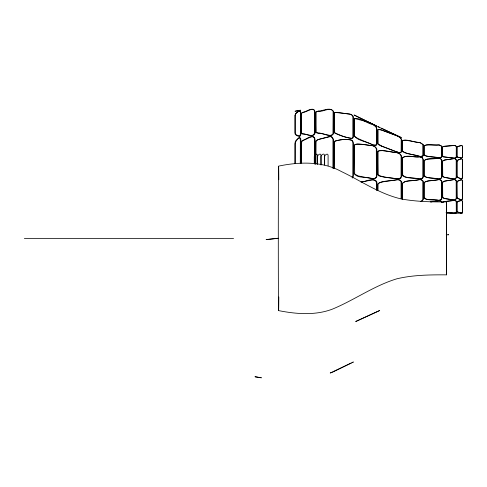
<?xml version="1.0" encoding="UTF-8"?>
<svg xmlns="http://www.w3.org/2000/svg" width="487" height="487" viewBox="0 0 487 487"><rect width="100%" height="100%" fill="white"/><g stroke="black" fill="none" stroke-linecap="round" stroke-linejoin="round"><path stroke-width="0.73" d="M294.775 163.498L294.842 144.006L295.365 141.346A2.697 2.52 -31.6 0 1 295.761 140.78L299.42 137.2L300.29 139.58A13.959 13.046 -31.6 0 1 300.333 140.627L300.296 163.595M314.505 163.973L314.541 139.757C314.334 132.166 305.069 140.037 301.776 141.078A3.147 2.977 -20 0 0 301.313 141.717L300.856 143.793L300.747 163.242M332.919 168.447L332.962 140A4.736 4.499 4.1 0 0 332.828 138.935L331.665 137.005L330.028 136.366L318.346 139.452L316.367 140.506A3.068 2.916 4.1 0 0 315.704 141.431L315.266 164.095M376.889 190.289L376.895 182.54A2.21 1.881 -57.9 0 0 376.725 181.736L376.53 181.365M401.446 198.739L401.465 181.724L400.576 180.494A7.147 6.142 -56.8 0 0 397.569 179.77L381.881 181.992A8.316 7.147 -56.8 0 0 379.385 182.759L378.362 183.66A1.704 1.461 -56.8 0 0 377.973 184.786L378.015 190.18M441.794 202.415L441.447 201.259L439.481 200.778A4.608 2.703 -5.9 0 0 438.61 200.772L430.593 201.892M333.796 168.405L334.295 141.808A2.721 2.49 42.3 0 1 334.794 141.163C340.005 139.538 346.781 138.789 351.961 140.286A3.866 3.531 43.1 0 1 353.361 143.263L353.404 175.515A3.872 3.537 43.1 0 1 352.253 178.047M377.644 190.198L377.748 184.281A1.631 1.412 -56.4 0 1 378.089 183.605C383.646 180.269 390.939 181.109 397.161 179.606M402.183 199.457L402.317 183.611C405.951 179.113 414.218 181.371 419.459 179.557A6.538 6.027 -39.4 0 1 420.488 179.642L421.145 179.8M278.619 166.11C299.438 161.775 322.364 161.051 341.533 171.613C361.257 181 379.823 194.076 401.404 198.982C416.257 201.655 431.403 202.05 446.457 201.874L446.457 274.851C429.857 274.778 413.006 274.942 396.771 278.826C373.925 285.759 354.317 300.108 332.365 309.148C315.241 315.649 296.236 314.085 278.619 310.615M442.738 202.233L444.467 201.575L453.908 200.437A2.794 1.644 -1.3 0 1 455.004 200.553L456.118 201.161A1.467 0.858 -1.3 0 1 456.222 201.478L456.289 211.93A1.467 0.858 -1.3 0 1 456.185 212.253L455.083 212.898A2.794 1.644 -1.3 0 1 453.981 213.05L446.433 212.466M400.801 178.035L401.471 176.854L401.44 156.047L400.545 154.446M400.186 178.09L401.081 176.744L401.111 155.937L400.442 154.562A6.842 5.905 56.4 0 0 397.197 152.766M376.086 144.962L376.287 144.797A2.21 1.169 31 0 0 376.463 144.353L376.561 127.929C372.129 121.549 361.567 120.764 354.688 118.444A2.173 1.151 31 0 0 354.274 118.718L353.848 135.404C357.762 141.242 366.967 141.273 372.695 144.889M352.326 362.529L353.379 361.993L330.235 373.005L332.25 372.33M351.316 363.028L332.846 372.038M378.825 310.913L379.683 310.499L355.699 321.523L378.302 311.163M425.461 181.59L424.299 182.491A1.187 1.126 -16.2 0 0 424.165 183.015L424.287 197.643C427.397 201.368 434.465 198.927 438.872 200.364A4.608 4.365 -16.2 0 0 439.743 200.242L441.137 199.609L441.794 198.641L441.837 181.377L441.161 180.269L439.451 179.618A4.608 4.371 -14.8 0 0 438.58 179.539L425.401 181.56M317.195 111.365L316.952 111.468A3.537 2.076 2 0 0 315.893 112.351L316.233 132.032A3.068 1.802 2 0 0 316.891 132.622L330.563 135.538L332.201 135.185L333.358 134.022A4.736 2.782 2 0 0 333.485 133.371L333.352 111.73A4.736 2.782 2 0 0 333.218 111.073C329.559 106.55 322.102 111.468 317.244 111.346M421.115 201.435L422.631 200.528L423.203 199.603L423.246 181.481L422.661 180.464L421.103 179.782M420.835 201.338L422.351 200.431L422.923 199.506L422.917 181.389L422.32 180.367L420.805 179.703A6.538 6.008 -40.3 0 0 419.806 179.654L405.275 181.554L402.682 182.984A1.284 1.181 -40.3 0 0 402.524 183.593L402.658 199.414M335.36 112.424L335.135 112.497A3.123 1.759 19.6 0 0 334.466 112.954L334.119 113.781L334.094 132.33A3.123 1.765 19.2 0 0 334.77 133.097C339.956 135.532 345.837 137.602 351.462 138.326A3.866 2.192 19.2 0 0 352.874 136.884L352.996 116.953A3.872 2.192 19.2 0 0 351.602 114.871L350.786 114.378M295 111.231L299.584 110.372M361.445 181.84C365.774 182.065 374.15 176.458 376.402 182.4L376.414 190.149M360.928 182.041L373.158 179.837M300.516 110.202L299.767 110.342M299.779 110.372L295.481 111.17M299.858 110.324L300.296 110.245M335.397 112.46L349.849 114.019L351.809 114.975A3.866 2.179 19.6 0 1 353.215 117.057L353.337 136.987A3.872 2.185 19.6 0 1 351.949 138.424C346.312 137.803 340.474 135.496 335.312 133.036A2.721 1.534 19.6 0 1 334.819 132.501L334.49 131.466L334.466 112.954A2.721 1.54 19.2 0 1 334.946 112.582L337.041 112.333L350.677 114.342M430.758 201.91L438.872 200.827A4.608 2.697 -6.2 0 1 439.743 200.833L441.319 201.289L441.557 202.361M278.247 238.222L266.121 239.549L267.059 239.519M278.278 238.32L267.345 239.488M454.085 145.528L444.339 146.295L442.683 146.885A1.309 0.767 1.3 0 0 442.531 147.086L442.336 156.053A1.339 0.785 1.3 0 0 442.5 156.345L443.334 156.796L454.164 158.141A2.794 1.644 1.7 0 0 455.26 158.025L456.362 157.417A1.467 0.858 1.7 0 0 456.465 157.1L456.398 146.648A1.467 0.858 1.7 0 0 456.295 146.325L455.083 145.625A2.794 1.644 1.3 0 0 453.981 145.473L444.534 146.295L442.732 146.824A1.339 0.785 1.7 0 0 442.513 147.171L442.707 156.144A1.309 0.767 1.7 0 0 442.908 156.412L443.602 156.759M456.374 213.209L454.316 213.251M456.301 213.209L446.536 213.416M448.564 234.764L448.016 234.777M448.497 234.764L446.25 234.801M24.35 238.362L233.559 238.362M462.407 213.294L456.995 213.203M446.062 212.417L454.085 213.105A2.794 1.644 -1.7 0 0 455.187 212.953L456.295 212.308A1.467 0.858 -1.7 0 0 456.398 211.985L456.465 201.533A1.467 0.858 -1.7 0 0 456.362 201.216L455.26 200.607A2.794 1.644 -1.7 0 0 454.164 200.492L444.637 201.551L442.671 202.166A1.309 0.767 -1.3 0 0 442.519 202.342M397.161 178.857L381.406 176.586M381.845 150.52L397.532 152.802M397.575 178.972C391.378 177.475 384.103 178.309 378.569 174.973A1.631 1.406 56.8 0 1 378.235 174.297L377.942 152.175A1.704 1.461 56.8 0 1 378.326 151.159L379.361 150.599A8.316 7.147 56.8 0 1 381.845 150.55M372.634 178.638A5.339 4.572 57.4 0 0 376.08 177.256L376.232 176.842A2.21 1.893 57.4 0 0 376.408 176.038L376.323 148.76L375.075 146.971L373.072 145.759L365.585 144.803L357.123 143.963L355.413 144.359L354.487 145.345L354.682 173.494A2.173 1.857 57.9 0 0 355.096 174.267L358.292 175.941L373.158 178.887L374.941 178.559L376.354 177.578L376.895 176.178L376.859 149.606A2.21 1.881 57.9 0 0 376.688 148.754L376.488 148.328A5.339 4.553 57.9 0 0 373.103 145.881M397.197 152.687C390.945 152.431 384.194 149.442 378.119 151.165A1.631 1.412 56.4 0 0 377.784 151.749L377.492 173.792A1.704 1.473 56.4 0 0 377.875 174.918L378.916 175.783M372.64 178.747C367.338 176.203 356.198 179.204 353.775 172.587L354.134 145.436A2.173 1.863 57.4 0 1 354.548 144.791C360.368 142.904 367.046 145.51 373.072 145.759M443.523 156.857L453.908 158.086A2.794 1.644 1.3 0 0 455.004 157.977L456.118 157.362A1.467 0.858 1.3 0 0 456.222 157.045L456.289 146.593A1.467 0.858 1.3 0 0 456.185 146.277L455.187 145.68M440.011 158.5L439.481 158.336A4.608 4.371 14.8 0 0 438.61 158.214C434.154 159.602 427.142 157.228 424.007 160.935L423.842 175.563A1.187 1.126 14.8 0 0 423.97 176.087L426.18 177.305L438.58 178.948A4.608 4.371 14.8 0 0 439.451 178.869L441.015 178.175L441.52 177.201L441.545 160.113L440.473 158.713M439.718 179.679L441.015 180.312L441.502 181.109L441.545 198.373L441.039 199.378L439.481 200.151A4.608 4.371 -14.8 0 1 438.61 200.279L426.204 199.286L423.994 198.191A1.187 1.126 -14.8 0 1 423.86 197.673L423.982 183.033C427.19 179.192 434.325 181.201 438.903 179.63A4.608 4.365 -16.2 0 1 439.773 179.709M421.115 157.24L420.518 157.033A6.538 6.027 39.4 0 0 419.496 156.79C414.053 157.374 407.589 155.006 402.652 157.478A1.284 1.181 40.3 0 0 402.499 158.062L402.694 174.967C406.322 179.466 414.571 177.213 419.806 179.021A6.538 6.014 40.3 0 0 420.829 178.936L422.661 178.212L423.246 177.189L423.221 159.261L422.15 157.879M397.203 152.102L381.461 146.143M397.532 152.175L382.021 146.185L378.509 144.189A1.631 0.864 30.2 0 1 378.174 143.671L377.833 129.926A1.704 0.901 30.2 0 1 378.21 129.408L379.245 129.359A8.316 4.407 30.2 0 1 381.729 130.053L397.435 135.995M397.301 135.928L381.753 130.139L378.235 129.469A1.631 0.871 30 0 0 377.894 129.731L377.553 143.281A1.704 0.907 30 0 0 377.936 144.091L378.971 144.925A8.316 4.444 30 0 0 381.461 146.118M372.981 124.514C367.624 124.021 358.907 116.332 354.189 119.12L354.615 136.062A2.173 1.144 31.2 0 0 355.029 136.664L358.225 138.661L373.109 144.98L376.305 145.138L376.841 144.438L376.743 128.014A2.21 1.163 31.2 0 0 376.567 127.436L376.366 127.113M457.628 177.487L461.396 178.954L462.26 177.889A3.336 3.172 -3.7 0 0 462.333 177.213L462.358 160.26A3.336 3.172 -3.7 0 0 462.285 159.584L461.426 158.531L457.384 160.333A1.504 1.424 -3.7 0 0 456.946 160.874L456.69 175.758L457.104 177.104A1.297 1.23 -3.7 0 0 457.628 177.493M440.51 158.689L439.749 158.409A4.608 4.365 16.2 0 0 438.872 158.305L426.484 159.292L424.274 160.387A1.187 1.126 16.2 0 0 424.147 160.905L424.311 175.545C427.361 179.429 434.477 177.39 438.903 179.039A4.608 4.365 16.2 0 0 439.773 178.96L441.332 178.266L441.837 177.292L441.794 160.028L441.307 159.2L440.005 158.5M421.413 157.368L420.835 157.149A6.538 6.008 40.3 0 0 419.776 156.881C414.437 157.873 406.304 154.02 402.341 158.105L402.146 174.985A1.284 1.187 39.4 0 0 402.299 175.594L404.898 177.025L419.459 178.924A6.538 6.027 39.4 0 0 420.488 178.845L422.32 178.12L422.917 177.098L422.941 159.17L422.351 158.05M401.209 137.553L377.687 126.529L379.556 127.411M376.567 125.999L354.025 114.993L376.713 126.005M381.437 128.233L401.318 137.559M421.133 157.271L421.699 157.502M421.419 157.411L421.961 157.654M421.681 157.557L422.211 157.806M421.931 157.715L422.43 157.977M400.411 180.543L401.081 181.724L401.105 198.629M315.521 131.898L315.856 112.223A3.068 1.802 1.7 0 1 316.52 111.663L318.595 111.018C322.437 112.54 329.936 106.586 332.986 110.957A4.736 2.782 1.7 0 1 333.114 111.62L332.98 133.255A4.736 2.782 1.7 0 1 332.846 133.913C329.583 138.314 322.047 131.904 318.224 133.347L316.58 132.823A3.537 2.076 1.7 0 1 315.521 131.898M446.457 201.874L446.457 274.851M334.545 168.368L334.618 141.979A3.123 2.849 43.1 0 1 335.287 141.047C340.2 139.684 346.604 138.552 351.456 140.122A3.872 3.543 42.3 0 1 352.856 143.099L352.807 175.344A3.866 3.543 42.3 0 1 352.077 177.438M315.953 164.058L316.051 141.638A3.537 3.36 5.6 0 1 317.11 140.189L318.754 139.41L330.563 136.549L332.207 137.188L333.376 139.118A4.736 4.499 5.6 0 1 333.51 140.183L333.546 167.899M301.398 163.206L301.289 143.762L301.958 141.376A3.324 3.147 -18.5 0 1 303.578 140.086C307.072 139.495 314.779 132.969 315.089 139.939L315.126 164.162M324.665 165.002L324.634 156.65C324.354 155.164 327.635 152.955 328.025 154.854A3.19 3.105 10.8 0 1 328.092 155.517L328.104 165.683M321.097 165.002L321.067 156.644C320.781 155.158 324.025 152.845 324.403 154.811A3.257 3.172 2.2 0 1 324.47 155.475L324.482 164.807M317.634 164.326L317.603 156.674C317.305 155.225 320.483 152.845 320.842 154.805A3.348 3.257 -5.6 0 1 320.909 155.469L320.921 164.807M314.292 163.669L314.267 156.729C313.963 155.335 317.025 152.942 317.384 154.842A3.458 3.36 -12.4 0 1 317.451 155.499L317.457 163.979M295.39 163.455L295.329 144.316C294.306 141.735 301.094 134.059 300.826 139.763A13.959 13.064 -30.4 0 1 300.869 140.804L300.899 162.335M278.808 296.967A72.253 0.323 -90 0 1 278.381 286.648A72.253 0.323 -90 0 1 278.381 190.082A72.253 0.323 -90 0 1 278.808 179.758M400.198 178.114A7.147 6.167 56.4 0 1 397.161 178.808M381.406 176.55A8.316 7.177 56.4 0 1 378.904 175.819M376.128 145.004A5.339 2.831 31 0 1 372.689 144.822M397.295 135.97A6.842 3.652 30 0 1 400.57 138.016L401.209 139.069L401.13 151.932L400.223 152.498A7.147 3.817 30 0 1 397.197 152.072M372.975 124.575A5.339 2.812 31.2 0 1 376.408 127.107M397.526 152.121A6.842 3.628 30.2 0 0 400.789 152.565L401.428 151.999L401.349 139.136L400.448 137.888A7.147 3.793 30.2 0 0 397.429 136.025M454.085 145.528A2.794 1.644 1.7 0 1 455.187 145.68M400.831 178.078A6.842 5.881 56.8 0 1 397.569 178.893M397.532 152.845A7.147 6.142 56.8 0 1 400.558 154.422M373.152 179.94A5.339 4.553 -57.9 0 1 376.573 181.322M397.155 179.685A6.842 5.905 -56.4 0 1 400.436 180.5M456.964 202.434L457.135 211.632A1.504 0.883 0.9 0 0 457.573 211.973L461.603 213.123L462.473 212.484A3.336 1.96 0.9 0 0 462.547 212.064L462.613 201.588A3.336 1.96 0.9 0 0 462.547 201.168L461.426 200.449L457.396 201.496A1.504 0.883 1.3 0 0 456.958 201.825L456.782 211.017L457.202 211.857A1.297 0.761 1.3 0 0 457.725 212.107L461.506 213.069L462.364 212.429A3.336 1.96 1.3 0 0 462.437 212.009L462.37 201.533A3.336 1.96 1.3 0 0 462.297 201.113L461.682 200.504L457.908 201.375A1.297 0.761 0.9 0 0 457.384 201.606L456.964 202.434M456.209 160.308L456.185 177.219A1.467 1.394 3.1 0 1 456.082 177.737L454.974 178.741A2.794 2.66 3.1 0 1 453.878 178.954L444.126 177.384L442.464 176.373A1.339 1.272 3.1 0 1 442.293 175.898L442.458 161.392A1.309 1.242 3.1 0 1 442.653 160.96L444.461 160.065L453.902 158.543A2.794 2.66 3.1 0 1 455.004 158.768L456.106 159.791A1.467 1.394 3.1 0 1 456.209 160.308M456.502 181.359L456.477 198.27A1.467 1.394 -4.7 0 1 456.374 198.787L455.266 199.81A2.794 2.66 -4.7 0 1 454.164 200.035L444.722 198.513L442.927 197.619A1.309 1.242 -4.7 0 1 442.726 197.186L442.61 182.68A1.339 1.272 -4.7 0 1 442.78 182.205L444.704 181.121L453.878 179.539A2.794 2.66 -3.1 0 1 454.974 179.746L456.082 180.756A1.467 1.394 -3.1 0 1 456.185 181.267L456.209 198.185A1.467 1.394 -3.1 0 1 456.106 198.702L455.004 199.725A2.794 2.66 -3.1 0 1 453.902 199.944L444.15 198.501L442.488 197.515A1.339 1.272 -3.1 0 1 442.318 197.046L442.433 182.534A1.309 1.242 -3.1 0 1 442.634 182.101L444.43 181.182L454.194 179.624A2.794 2.66 -4.7 0 1 455.29 179.831L456.398 180.841A1.467 1.394 -4.7 0 1 456.502 181.359M456.739 182.844L456.715 196.718L457.129 198.069A1.297 1.23 3.7 0 0 457.652 198.459L461.426 199.956L462.285 198.903A3.336 3.172 3.7 0 0 462.358 198.233L462.333 181.274A3.336 3.172 3.7 0 0 462.26 180.598L461.396 179.539L457.36 181.298A1.504 1.424 3.7 0 0 456.922 181.84L456.739 182.844M462.65 181.365L462.626 198.319A3.336 3.172 2.2 0 1 462.553 198.994L461.682 200.047L457.652 198.246A1.504 1.424 2.2 0 1 457.214 197.704L457.001 182.82L457.415 181.474A1.297 1.23 2.2 0 1 457.938 181.091L461.713 179.624L462.577 180.689A3.336 3.172 2.2 0 1 462.65 181.365M300.485 112.698L300.351 133.986A13.959 8.06 -13.1 0 1 300.309 134.637C300.229 137.931 294.404 135.38 294.83 132.848L294.982 115.413L295.518 113.708A2.697 1.558 -13.1 0 1 295.913 113.313L299.578 110.683L300.449 112.059A13.959 8.054 -13.1 0 1 300.485 112.698M314.699 111.206L314.559 132.975C313.378 138.046 306.433 133.596 303.06 134.126A3.324 1.942 -7.8 0 1 301.441 133.505L300.783 132.105L301.003 114.609L301.465 113.294A3.147 1.838 -7.8 0 1 301.928 112.868C305.446 112.241 313.251 106.014 314.937 111.316L315.071 133.085C313.878 138.326 305.745 133.639 302.293 133.651A3.147 1.838 -7.4 0 1 301.83 133.304L301.368 132.074L301.143 114.597L301.806 113.081A3.324 1.942 -7.4 0 1 303.425 112.174C306.567 112.454 313.257 106.385 314.699 111.206M423.02 144.633L422.935 155.828L420.518 156.406A6.538 3.726 17.5 0 1 419.496 156.297L404.941 152.796L402.347 151.5A1.284 0.737 17.5 0 1 402.195 151.098L402.426 140.694C407.43 138.722 414.175 142.569 419.691 142.673A6.538 3.713 17.9 0 1 420.713 142.983L423.124 144.572L423.209 155.773L422.625 156.309L420.792 156.467A6.538 3.713 17.9 0 1 419.776 156.351C414.358 154.263 407.095 154.799 402.646 151.116L402.414 140.64A1.284 0.731 17.9 0 1 402.566 140.305L405.476 140.195L419.581 142.612A6.538 3.726 17.5 0 1 420.604 142.928L423.02 144.633M441.618 146.264L441.539 156.936L439.481 157.745A4.608 2.703 5.9 0 1 438.61 157.751L426.216 156.077L424.013 155.207A1.187 0.694 5.9 0 1 423.879 154.878L424.08 145.844C428.036 143.355 434.179 145.802 438.793 144.992A4.608 2.697 6.2 0 1 439.664 145.114L441.715 146.21L441.8 156.881L441.301 157.459L439.743 157.8A4.608 2.697 6.2 0 1 438.872 157.806C434.337 156.345 428.055 157.77 424.268 154.872L424.067 145.82A1.187 0.694 6.2 0 1 424.201 145.51L426.679 144.968L438.69 144.937A4.608 2.703 5.9 0 1 439.56 145.059L441.618 146.264M462.437 146.514L462.37 156.991A3.336 1.96 -1.3 0 1 462.297 157.411L461.426 158.074L457.664 157.21A1.297 0.761 -1.3 0 1 457.141 156.972L456.733 156.144L457.019 146.946A1.504 0.883 -1.3 0 1 457.463 146.605L461.506 145.455L462.473 146.149A3.336 1.96 -0.9 0 1 462.547 146.569L462.613 157.045A3.336 1.96 -0.9 0 1 462.547 157.465L461.682 158.129L457.64 157.082A1.504 0.883 -0.9 0 1 457.196 156.753L456.909 147.561L457.317 146.721A1.297 0.761 -0.9 0 1 457.841 146.471L461.694 145.473L462.364 146.1A3.336 1.96 -1.3 0 1 462.437 146.514M295.189 115.395L295.341 133.03L295.877 134.576A2.697 1.558 -12.7 0 0 296.273 134.856L299.943 136.384L300.814 134.753A13.959 8.078 -12.7 0 0 300.85 134.102L300.716 112.807A13.959 8.078 -12.7 0 0 300.674 112.168C300.108 109.051 295.11 113.294 295.189 115.395M456.983 161.69L457.232 176.744A1.504 1.424 -2.2 0 0 457.677 177.28L461.713 179.039L462.577 177.98A3.336 3.172 -2.2 0 0 462.65 177.305L462.626 160.345A3.336 3.172 -2.2 0 0 462.553 159.675L461.682 158.622L457.914 160.12A1.297 1.23 -2.2 0 0 457.396 160.515L456.983 161.69M442.586 161.532L442.75 176.044A1.309 1.242 4.7 0 0 442.945 176.477L444.747 177.396L454.194 179.039A2.794 2.66 4.7 0 0 455.29 178.832L456.398 177.822A1.467 1.394 4.7 0 0 456.502 177.311L456.477 160.393A1.467 1.394 4.7 0 0 456.374 159.876L455.266 158.853A2.794 2.66 4.7 0 0 454.164 158.634L444.418 160.077L442.756 161.063A1.339 1.272 4.7 0 0 442.586 161.532M261.294 377.79L255.091 376.774L261.294 377.79"/></g></svg>
